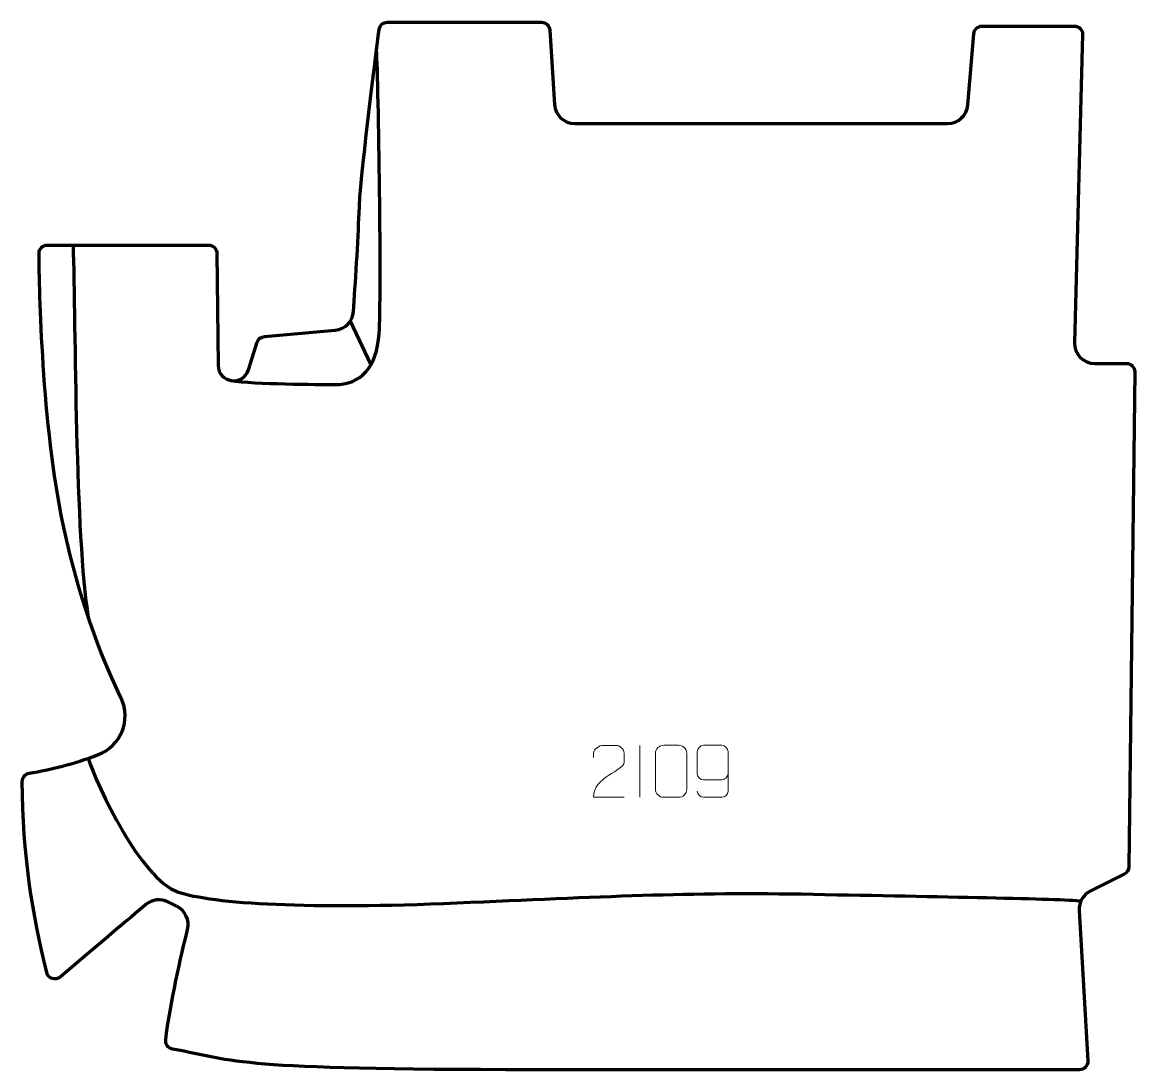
# Model space of a CAD drawing. Header units: millimetres. Extents: x -268 to 268, y -252 to 252.
import ezdxf

# ---------------------------------------------------------------- set-up
doc = ezdxf.new("R2010")
doc.units = ezdxf.units.MM
doc.header["$MEASUREMENT"] = 0
for name, color, linetype in [('layer 1', 7, 'Continuous'), ('layer 2', 7, 'Continuous'), ('layer 3', 7, 'Continuous')]:
    doc.layers.add(name, color=color, linetype=linetype)

msp = doc.modelspace()

# ---------------------------------------------------------------- linework, layer by layer
at = {"layer": 'layer 1', "color": 250, "lineweight": 9}
for points, knots in [([(21.9567, -120.8905), (17.0423, -120.8902), (12.1279, -120.8902), (7.2138, -120.8905), (7.2138, -120.8905), (7.2138, -110.9582), (21.8648, -108.317), (21.9567, -104.0067), (21.9567, -104.0067), (21.9564, -102.5826), (21.9564, -101.1589), (21.9567, -99.7356), (21.9567, -99.7356), (21.9398, -97.6585), (19.817, -95.9337), (18.146, -95.9164), (18.146, -95.9164), (16.0728, -95.9168), (13.9999, -95.9168), (11.9275, -95.9164), (11.9275, -95.9164), (10.1054, -95.8999), (7.2807, -97.692), (7.2138, -99.7856), (7.2138, -99.7856), (7.2138, -99.7856), (7.2138, -101.8404), (7.2138, -101.8404)], [0, 0, 0, 0, 0.125, 0.125, 0.125, 0.125, 0.25, 0.25, 0.25, 0.25, 0.375, 0.375, 0.375, 0.375, 0.5, 0.5, 0.5, 0.5, 0.625, 0.625, 0.625, 0.625, 0.75, 0.75, 0.75, 0.75, 1, 1, 1, 1]), ([(41.0046, -95.9041), (43.3707, -95.9041), (45.7372, -95.9041), (48.1037, -95.9041), (48.1037, -95.9041), (50.0842, -95.8685), (52.1102, -97.3628), (52.1373, -99.8049), (52.1373, -99.8049), (52.1369, -105.5623), (52.1369, -111.3201), (52.1373, -117.0783), (52.1373, -117.0783), (51.9952, -119.4059), (50.2888, -120.8882), (48.1037, -120.899), (48.1037, -120.899), (45.7313, -120.8986), (43.3589, -120.8986), (40.9869, -120.899), (40.9869, -120.899), (39.0284, -121.0046), (37.022, -119.1167), (37.0334, -117.0957), (37.0334, -117.0957), (37.0338, -111.3151), (37.0338, -105.5348), (37.0334, -99.755), (37.0334, -99.755), (37.0377, -97.613), (38.8148, -95.8905), (41.0046, -95.9041)], [0, 0, 0, 0, 0.11111111, 0.11111111, 0.11111111, 0.11111111, 0.22222222, 0.22222222, 0.22222222, 0.22222222, 0.33333333, 0.33333333, 0.33333333, 0.33333333, 0.44444444, 0.44444444, 0.44444444, 0.44444444, 0.55555556, 0.55555556, 0.55555556, 0.55555556, 0.66666667, 0.66666667, 0.66666667, 0.66666667, 0.77777778, 0.77777778, 0.77777778, 0.77777778, 1, 1, 1, 1]), ([(57.1554, -117.9441), (57.1795, -119.2836), (58.5357, -120.9369), (60.1076, -120.9025), (60.1076, -120.9025), (63.0924, -120.9022), (66.0776, -120.9022), (69.063, -120.9025), (69.063, -120.9025), (70.2821, -120.9175), (72.0103, -119.4799), (72.0153, -117.9441), (72.0153, -117.9441), (72.015, -111.5837), (72.015, -105.2229), (72.0153, -98.8621), (72.0153, -98.8621), (72.0106, -97.6992), (70.2821, -95.9281), (69.063, -95.9037), (69.063, -95.9037), (66.0776, -95.904), (63.0924, -95.904), (60.1076, -95.9037), (60.1076, -95.9037), (58.8295, -95.9475), (57.1598, -97.562), (57.1554, -98.8621), (57.1554, -98.8621), (57.1554, -102.4455), (57.1554, -106.0285), (57.1554, -109.6113), (57.1554, -109.6113), (57.1939, -111.0895), (58.7766, -112.5224), (60.1076, -112.5203), (60.1076, -112.5203), (63.0924, -112.5206), (66.0776, -112.5206), (69.063, -112.5203), (69.063, -112.5203), (70.3925, -112.5253), (72.0355, -111.0181), (71.9938, -109.5895)], [0, 0, 0, 0, 0.08333333, 0.08333333, 0.08333333, 0.08333333, 0.16666667, 0.16666667, 0.16666667, 0.16666667, 0.25, 0.25, 0.25, 0.25, 0.33333333, 0.33333333, 0.33333333, 0.33333333, 0.41666667, 0.41666667, 0.41666667, 0.41666667, 0.5, 0.5, 0.5, 0.5, 0.58333333, 0.58333333, 0.58333333, 0.58333333, 0.66666667, 0.66666667, 0.66666667, 0.66666667, 0.75, 0.75, 0.75, 0.75, 0.83333333, 0.83333333, 0.83333333, 0.83333333, 1, 1, 1, 1])]:
    msp.add_open_spline(points, degree=3, knots=knots, dxfattribs=at)
msp.add_open_spline([(29.5853, -95.9163), (29.5853, -95.9163), (29.5853, -120.8904), (29.5853, -120.8904)], degree=3, dxfattribs=at)
at = {"layer": 'layer 2', "color": 230, "lineweight": 200}
msp.add_open_spline([(245.1211, -247.7696), (245.1211, -247.7696), (240.9424, -175.3387), (240.9424, -175.3387), (240.9424, -175.3387), (240.7195, -171.4747), (242.8093, -167.8464), (246.2634, -166.1005), (246.2634, -166.1005), (246.2634, -166.1005), (262.6245, -157.83), (262.6245, -157.83), (262.6245, -157.83), (263.9559, -157.1569), (264.8018, -155.7994), (264.8198, -154.3079), (264.8198, -154.3079), (264.8198, -154.3079), (267.6692, 83.7664), (267.6692, 83.7664), (267.6692, 83.7664), (267.696, 85.9939), (265.8976, 87.8142), (263.6698, 87.8142), (263.6698, 87.8142), (263.6698, 87.8142), (248.4287, 87.8142), (248.4287, 87.8142), (248.4287, 87.8142), (242.9585, 87.8142), (238.5647, 92.3248), (238.7083, 97.7932), (238.7083, 97.7932), (238.7083, 97.7932), (242.5966, 246.0326), (242.5966, 246.0326), (242.5966, 246.0326), (242.6555, 248.2819), (240.8479, 250.1375), (238.5979, 250.1375), (238.5979, 250.1375), (238.5979, 250.1375), (194.2216, 250.1375), (194.2216, 250.1375), (194.2216, 250.1375), (192.1441, 250.1375), (190.4123, 248.5468), (190.2359, 246.4771), (190.2359, 246.4771), (190.2359, 246.4771), (187.3145, 212.2015), (187.3145, 212.2015), (187.3145, 212.2015), (186.8859, 207.1692), (182.6762, 203.3031), (177.6259, 203.3031), (177.6259, 203.3031), (177.6259, 203.3031), (-1.7852, 203.3031), (-1.7852, 203.3031), (-1.7852, 203.3031), (-6.9086, 203.3031), (-11.1532, 207.2785), (-11.4883, 212.391), (-11.4883, 212.391), (-11.4883, 212.391), (-13.8407, 248.2618), (-13.8407, 248.2618), (-13.8407, 248.2618), (-13.9786, 250.365), (-15.7245, 252.0002), (-17.832, 252.0002), (-17.832, 252.0002), (-17.832, 252.0002), (-91.994, 252.0002), (-91.994, 252.0002), (-91.994, 252.0002), (-94.0073, 252.0002), (-95.7063, 250.5072), (-95.9613, 248.5101), (-95.9613, 248.5101), (-97.8593, 233.6494), (-105.1625, 175.6968), (-105.6253, 160.1943), (-105.6253, 160.1943), (-106.0014, 147.5973), (-107.44, 125.0372), (-108.2521, 112.8815), (-108.2521, 112.8815), (-108.5714, 108.1017), (-112.3232, 104.2678), (-117.0948, 103.8441), (-117.0948, 103.8441), (-117.0948, 103.8441), (-151.1351, 100.8229), (-151.1351, 100.8229), (-151.1351, 100.8229), (-152.7427, 100.68), (-154.1072, 99.585), (-154.5948, 98.0462), (-154.5948, 98.0462), (-154.5948, 98.0462), (-158.8045, 84.7521), (-158.8045, 84.7521), (-158.8045, 84.7521), (-161.3801, 76.6188), (-173.3717, 78.4127), (-173.4543, 86.9439), (-173.4543, 86.9439), (-173.4543, 86.9439), (-173.9753, 140.799), (-173.9753, 140.799), (-173.9753, 140.799), (-173.9968, 142.9929), (-175.7812, 144.7602), (-177.9755, 144.7602), (-177.9755, 144.7602), (-177.9755, 144.7602), (-255.6127, 144.7602), (-255.6127, 144.7602), (-255.6127, 144.7602), (-257.8369, 144.7602), (-259.6333, 142.9474), (-259.6125, 140.7235), (-259.6125, 140.7235), (-259.4544, 123.8706), (-258.182, 57.8055), (-247.9906, 10.3781), (-247.9906, 10.3781), (-238.6973, -32.8691), (-227.3058, -57.6489), (-220.0541, -73.2297), (-220.0541, -73.2297), (-215.1374, -83.7929), (-220.2696, -96.2703), (-231.1662, -100.3949), (-231.1662, -100.3949), (-243.1557, -104.9334), (-253.9063, -107.5172), (-264.3464, -109.341), (-264.3464, -109.341), (-266.2754, -109.678), (-267.6844, -111.3544), (-267.6692, -113.3126), (-267.6692, -113.3126), (-267.3947, -148.9312), (-262.821, -176.5509), (-255.9224, -205.2525), (-255.9224, -205.2525), (-255.2257, -208.1522), (-251.7215, -209.3052), (-249.4447, -207.3794), (-249.4447, -207.3794), (-231.4223, -192.1341), (-215.7925, -178.9356), (-208.1937, -172.5214), (-208.1937, -172.5214), (-205.2162, -170.0082), (-201.0277, -169.5165), (-197.5483, -171.2694), (-197.5483, -171.2694), (-197.5483, -171.2694), (-193.1992, -173.4602), (-193.1992, -173.4602), (-193.1992, -173.4602), (-189.1582, -175.4961), (-187.0538, -180.0494), (-188.1266, -184.4457), (-188.1266, -184.4457), (-191.0607, -196.468), (-196.6162, -220.4671), (-198.6366, -237.6322), (-198.6366, -237.6322), (-198.8821, -239.7178), (-197.4664, -241.6327), (-195.403, -242.0247), (-195.403, -242.0247), (-163.7373, -248.0378), (-166.0699, -252.0002), (-21.8025, -252.0002), (-21.8025, -252.0002), (-21.8025, -252.0002), (241.1276, -252.0002), (241.1276, -252.0002), (241.1276, -252.0002), (243.4274, -252.0002), (245.2534, -250.0655), (245.1211, -247.7696)], degree=3, knots=[0, 0, 0, 0, 0.02083333, 0.02083333, 0.02083333, 0.02083333, 0.04166667, 0.04166667, 0.04166667, 0.04166667, 0.0625, 0.0625, 0.0625, 0.0625, 0.08333333, 0.08333333, 0.08333333, 0.08333333, 0.10416667, 0.10416667, 0.10416667, 0.10416667, 0.125, 0.125, 0.125, 0.125, 0.14583333, 0.14583333, 0.14583333, 0.14583333, 0.16666667, 0.16666667, 0.16666667, 0.16666667, 0.1875, 0.1875, 0.1875, 0.1875, 0.20833333, 0.20833333, 0.20833333, 0.20833333, 0.22916667, 0.22916667, 0.22916667, 0.22916667, 0.25, 0.25, 0.25, 0.25, 0.27083333, 0.27083333, 0.27083333, 0.27083333, 0.29166667, 0.29166667, 0.29166667, 0.29166667, 0.3125, 0.3125, 0.3125, 0.3125, 0.33333333, 0.33333333, 0.33333333, 0.33333333, 0.35416667, 0.35416667, 0.35416667, 0.35416667, 0.375, 0.375, 0.375, 0.375, 0.39583333, 0.39583333, 0.39583333, 0.39583333, 0.41666667, 0.41666667, 0.41666667, 0.41666667, 0.4375, 0.4375, 0.4375, 0.4375, 0.45833333, 0.45833333, 0.45833333, 0.45833333, 0.47916667, 0.47916667, 0.47916667, 0.47916667, 0.5, 0.5, 0.5, 0.5, 0.52083333, 0.52083333, 0.52083333, 0.52083333, 0.54166667, 0.54166667, 0.54166667, 0.54166667, 0.5625, 0.5625, 0.5625, 0.5625, 0.58333333, 0.58333333, 0.58333333, 0.58333333, 0.60416667, 0.60416667, 0.60416667, 0.60416667, 0.625, 0.625, 0.625, 0.625, 0.64583333, 0.64583333, 0.64583333, 0.64583333, 0.66666667, 0.66666667, 0.66666667, 0.66666667, 0.6875, 0.6875, 0.6875, 0.6875, 0.70833333, 0.70833333, 0.70833333, 0.70833333, 0.72916667, 0.72916667, 0.72916667, 0.72916667, 0.75, 0.75, 0.75, 0.75, 0.77083333, 0.77083333, 0.77083333, 0.77083333, 0.79166667, 0.79166667, 0.79166667, 0.79166667, 0.8125, 0.8125, 0.8125, 0.8125, 0.83333333, 0.83333333, 0.83333333, 0.83333333, 0.85416667, 0.85416667, 0.85416667, 0.85416667, 0.875, 0.875, 0.875, 0.875, 0.89583333, 0.89583333, 0.89583333, 0.89583333, 0.91666667, 0.91666667, 0.91666667, 0.91666667, 0.9375, 0.9375, 0.9375, 0.9375, 0.95833333, 0.95833333, 0.95833333, 0.95833333, 1, 1, 1, 1], dxfattribs=at)
at = {"layer": 'layer 3', "color": 142, "lineweight": 200}
for points, knots in [([(-167.5381, 79.6859), (-155.6689, 77.7936), (-125.4909, 77.7534), (-117.4172, 77.6973), (-117.4172, 77.6973), (-104.5701, 77.6073), (-97.0997, 85.862), (-95.9041, 102.2972), (-95.9041, 102.2972), (-94.7089, 118.7324), (-96.131, 222.8262), (-97.2129, 238.6119)], [0, 0, 0, 0, 0.25, 0.25, 0.25, 0.25, 0.5, 0.5, 0.5, 0.5, 1, 1, 1, 1]), ([(-235.9061, -102.111), (-231.8689, -115.5448), (-210.3534, -160.3683), (-193.0217, -166.3448), (-193.0217, -166.3448), (-175.6901, -172.3212), (-128.4761, -174.7119), (-58.5513, -171.7236), (-58.5513, -171.7236), (11.3731, -168.7355), (52.6106, -166.3448), (112.9727, -167.54), (112.9727, -167.54), (173.3351, -168.7355), (232.4828, -169.6436), (241.7955, -170.7633)], [0, 0, 0, 0, 0.2, 0.2, 0.2, 0.2, 0.4, 0.4, 0.4, 0.4, 0.6, 0.6, 0.6, 0.6, 1, 1, 1, 1])]:
    msp.add_open_spline(points, degree=3, knots=knots, dxfattribs=at)
for points in [[(-243.224, 144.7604), (-242.0288, 106.182), (-242.3339, 4.0828), (-235.906, -34.2159)], [(-109.8744, 108.1215), (-109.8744, 108.1215), (-99.9049, 87.1708), (-99.9049, 87.1708)]]:
    msp.add_open_spline(points, degree=3, dxfattribs=at)

doc.saveas('drawing.dxf')
